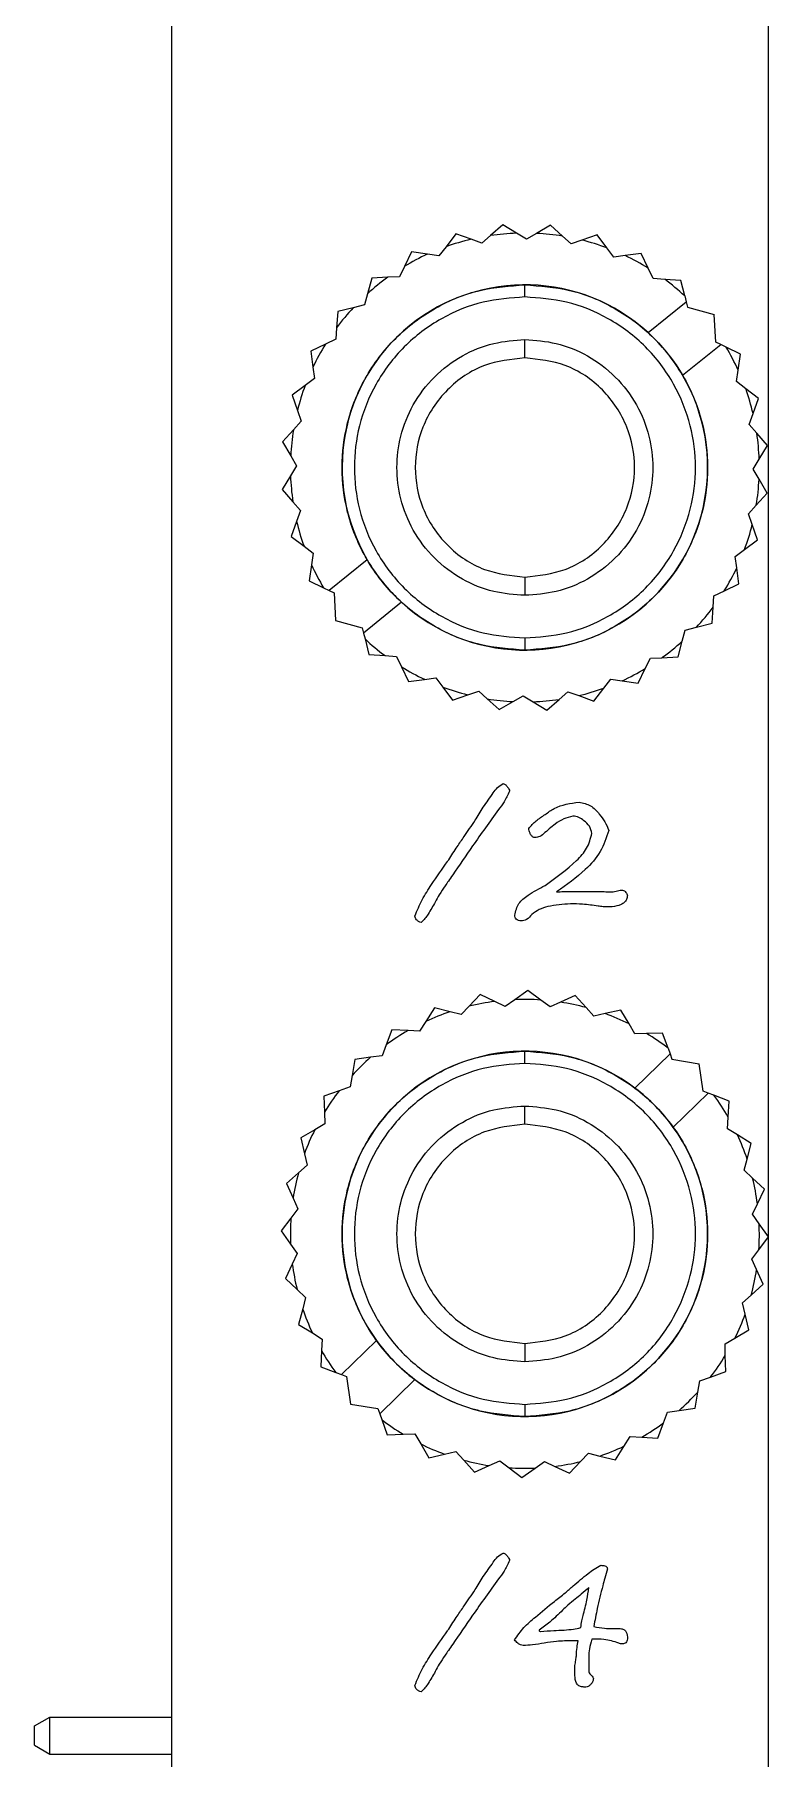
# Model space of a CAD drawing. Extents: x 456 to 468, y 437 to 565.
# Drawn here: x 456.38 to 468.44, y 472.6 to 500.92 of the extents above; entities that cross this region are included whole.
import ezdxf

# ---------------------------------------------------------------- set-up
doc = ezdxf.new("R2010")
doc.units = 0
doc.layers.get('0').update_dxf_attribs({"linetype": 'CONTINUOUS'})

msp = doc.modelspace()

# ---------------------------------------------------------------- linework, layer by layer
at = {"color": 7, "linetype": 'CONTINUOUS'}
for p, q in [((458.636, 561.921), (458.636, 439.921)), ((468.436, 439.921), (468.436, 545.37)), ((463.303, 497.645), (463.142, 497.435)), ((463.552, 497.556), (463.303, 497.645)), ((463.731, 497.492), (463.552, 497.556)), ((463.874, 497.617), (463.731, 497.492)), ((464.073, 497.792), (463.874, 497.617)), ((464.3, 497.656), (464.073, 497.792)), ((464.463, 497.559), (464.3, 497.656)), ((464.628, 497.654), (464.463, 497.559)), ((464.857, 497.786), (464.628, 497.654)), ((465.053, 497.609), (464.857, 497.786)), ((465.194, 497.481), (465.053, 497.609)), ((465.374, 497.543), (465.194, 497.481)), ((465.625, 497.628), (465.374, 497.543)), ((465.783, 497.415), (465.625, 497.628)), ((462.576, 497.35), (462.459, 497.112)), ((462.838, 497.311), (462.576, 497.35)), ((463.026, 497.283), (462.838, 497.311)), ((463.142, 497.435), (463.026, 497.283)), ((465.896, 497.263), (465.783, 497.415)), ((466.085, 497.288), (465.896, 497.263)), ((466.347, 497.323), (466.085, 497.288)), ((466.461, 497.083), (466.347, 497.323)), ((462.459, 497.112), (462.375, 496.942)), ((466.542, 496.912), (466.461, 497.083)), ((461.921, 496.919), (461.853, 496.663)), ((462.185, 496.932), (461.921, 496.919)), ((462.375, 496.942), (462.185, 496.932)), ((464.436, 496.609), (464.436, 496.809)), ((466.732, 496.899), (466.542, 496.912)), ((466.996, 496.882), (466.732, 496.899)), ((467.061, 496.626), (466.996, 496.882)), ((461.619, 496.433), (461.363, 496.368)), ((461.804, 496.479), (461.619, 496.433)), ((461.853, 496.663), (461.804, 496.479)), ((466.46, 496.024), (467.085, 496.529)), ((467.061, 496.626), (467.085, 496.529)), ((467.085, 496.529), (467.107, 496.441)), ((467.107, 496.441), (467.546, 496.324)), ((461.363, 496.368), (461.346, 496.104)), ((467.569, 495.869), (467.546, 496.324)), ((461.161, 495.833), (460.922, 495.72)), ((461.333, 495.914), (461.161, 495.833)), ((461.346, 496.104), (461.333, 495.914)), ((464.436, 495.609), (464.436, 495.909)), ((467.025, 495.324), (467.651, 495.829)), ((467.651, 495.829), (467.569, 495.869)), ((467.74, 495.785), (467.651, 495.829)), ((460.922, 495.72), (460.957, 495.457)), ((467.977, 495.669), (467.74, 495.785)), ((467.939, 495.407), (467.977, 495.669)), ((460.982, 495.269), (460.829, 495.155)), ((460.957, 495.457), (460.982, 495.269)), ((467.911, 495.219), (467.939, 495.407)), ((460.829, 495.155), (460.617, 494.997)), ((460.617, 494.997), (460.702, 494.747)), ((468.062, 495.103), (467.911, 495.219)), ((468.272, 494.942), (468.062, 495.103)), ((460.702, 494.747), (460.764, 494.567)), ((468.119, 494.514), (468.183, 494.693)), ((468.183, 494.693), (468.272, 494.942)), ((460.636, 494.426), (460.458, 494.229)), ((460.764, 494.567), (460.636, 494.426)), ((468.245, 494.371), (468.119, 494.514)), ((460.458, 494.229), (460.591, 494)), ((468.42, 494.172), (468.245, 494.371)), ((468.284, 493.945), (468.42, 494.172)), ((460.591, 494), (460.686, 493.836)), ((468.186, 493.782), (468.284, 493.945)), ((460.589, 493.672), (460.453, 493.445)), ((460.686, 493.836), (460.589, 493.672)), ((468.281, 493.617), (468.186, 493.782)), ((468.414, 493.388), (468.281, 493.617)), ((460.453, 493.445), (460.627, 493.247)), ((468.236, 493.192), (468.414, 493.388)), ((460.627, 493.247), (460.753, 493.104)), ((460.753, 493.104), (460.689, 492.924)), ((468.109, 493.05), (468.236, 493.192)), ((468.17, 492.87), (468.109, 493.05)), ((460.689, 492.924), (460.6, 492.675)), ((468.255, 492.62), (468.17, 492.87)), ((460.6, 492.675), (460.81, 492.514)), ((460.81, 492.514), (460.961, 492.399)), ((467.89, 492.349), (468.043, 492.462)), ((468.043, 492.462), (468.255, 492.62)), ((460.934, 492.21), (460.895, 491.949)), ((460.961, 492.399), (460.934, 492.21)), ((461.847, 492.294), (461.222, 491.788)), ((467.915, 492.16), (467.89, 492.349)), ((467.95, 491.898), (467.915, 492.16)), ((460.895, 491.949), (461.132, 491.832)), ((464.436, 492.009), (464.436, 491.709)), ((467.711, 491.784), (467.95, 491.898)), ((461.132, 491.832), (461.222, 491.788)), ((461.222, 491.788), (461.303, 491.748)), ((461.303, 491.748), (461.326, 491.293)), ((462.413, 491.594), (461.788, 491.088)), ((467.527, 491.513), (467.539, 491.703)), ((467.539, 491.703), (467.711, 491.784)), ((467.51, 491.249), (467.527, 491.513)), ((461.326, 491.293), (461.765, 491.176)), ((461.765, 491.176), (461.788, 491.088)), ((461.788, 491.088), (461.812, 490.992)), ((467.02, 490.954), (467.069, 491.138)), ((467.069, 491.138), (467.253, 491.184)), ((467.253, 491.184), (467.51, 491.249)), ((461.812, 490.992), (461.876, 490.735)), ((461.876, 490.735), (462.14, 490.718)), ((464.436, 491.009), (464.436, 490.809)), ((466.951, 490.698), (467.02, 490.954)), ((462.14, 490.718), (462.33, 490.706)), ((462.33, 490.706), (462.412, 490.534)), ((462.412, 490.534), (462.525, 490.295)), ((466.296, 490.267), (466.413, 490.505)), ((466.413, 490.505), (466.497, 490.676)), ((466.497, 490.676), (466.687, 490.685)), ((466.687, 490.685), (466.951, 490.698)), ((462.525, 490.295), (462.788, 490.329)), ((462.788, 490.329), (462.976, 490.355)), ((462.976, 490.355), (463.09, 490.202)), ((463.09, 490.202), (463.247, 489.989)), ((465.57, 489.973), (465.731, 490.183)), ((465.731, 490.183), (465.846, 490.334)), ((465.846, 490.334), (466.034, 490.306)), ((466.034, 490.306), (466.296, 490.267)), ((463.247, 489.989), (463.498, 490.075)), ((463.498, 490.075), (463.678, 490.136)), ((463.678, 490.136), (463.819, 490.008)), ((463.819, 490.008), (464.015, 489.831)), ((464.015, 489.831), (464.244, 489.963)), ((464.244, 489.963), (464.409, 490.059)), ((464.409, 490.059), (464.572, 489.961)), ((464.572, 489.961), (464.799, 489.825)), ((464.799, 489.825), (464.998, 490)), ((464.998, 490), (465.141, 490.125)), ((465.141, 490.125), (465.32, 490.062)), ((465.32, 490.062), (465.57, 489.973)), ((465.166, 486.844), (465.736, 486.844)), ((465.872, 486.591), (465.823, 486.591)), ((463.703, 485.153), (463.522, 484.96)), ((463.942, 485.039), (463.703, 485.153)), ((464.269, 485.067), (464.114, 484.957)), ((464.484, 485.22), (464.269, 485.067)), ((464.696, 485.062), (464.484, 485.22)), ((465.264, 485.134), (465.022, 485.026)), ((465.441, 484.937), (465.264, 485.134)), ((462.95, 484.934), (462.81, 484.71)), ((463.207, 484.869), (462.95, 484.934)), ((463.391, 484.822), (463.207, 484.869)), ((463.522, 484.96), (463.391, 484.822)), ((464.114, 484.957), (463.942, 485.039)), ((464.849, 484.948), (464.696, 485.062)), ((465.022, 485.026), (464.849, 484.948)), ((465.568, 484.796), (465.441, 484.937)), ((465.753, 484.838), (465.568, 484.796)), ((466.011, 484.897), (465.753, 484.838)), ((466.146, 484.67), (466.011, 484.897)), ((462.254, 484.573), (462.16, 484.326)), ((462.518, 484.559), (462.254, 484.573)), ((462.708, 484.549), (462.518, 484.559)), ((462.81, 484.71), (462.708, 484.549)), ((466.244, 484.506), (466.146, 484.67)), ((466.434, 484.512), (466.244, 484.506)), ((466.698, 484.519), (466.434, 484.512)), ((466.787, 484.27), (466.698, 484.519)), ((462.16, 484.326), (462.092, 484.148)), ((464.436, 484.021), (464.436, 484.221)), ((466.787, 484.27), (466.82, 484.176)), ((461.642, 484.083), (461.598, 483.822)), ((461.904, 484.121), (461.642, 484.083)), ((462.092, 484.148), (461.904, 484.121)), ((466.244, 483.615), (466.82, 484.176)), ((466.82, 484.176), (466.85, 484.091)), ((466.85, 484.091), (467.299, 484.015)), ((467.363, 483.564), (467.299, 484.015)), ((461.598, 483.822), (461.566, 483.634)), ((461.387, 483.571), (461.137, 483.483)), ((461.137, 483.483), (461.145, 483.218)), ((461.566, 483.634), (461.387, 483.571)), ((466.873, 482.971), (467.448, 483.532)), ((467.448, 483.532), (467.363, 483.564)), ((467.541, 483.497), (467.448, 483.532)), ((467.789, 483.403), (467.541, 483.497)), ((467.775, 483.138), (467.789, 483.403)), ((461.145, 483.218), (461.151, 483.028)), ((464.436, 483.021), (464.436, 483.321)), ((467.764, 482.948), (467.775, 483.138)), ((460.987, 482.931), (460.759, 482.796)), ((461.151, 483.028), (460.987, 482.931)), ((467.926, 482.847), (467.764, 482.948)), ((468.15, 482.707), (467.926, 482.847)), ((460.759, 482.796), (460.819, 482.538)), ((460.819, 482.538), (460.861, 482.352)), ((468.085, 482.45), (468.15, 482.707)), ((460.861, 482.352), (460.72, 482.225)), ((468.038, 482.266), (468.085, 482.45)), ((468.176, 482.135), (468.038, 482.266)), ((460.72, 482.225), (460.523, 482.048)), ((460.523, 482.048), (460.631, 481.807)), ((468.368, 481.954), (468.176, 482.135)), ((468.254, 481.715), (468.368, 481.954)), ((460.631, 481.807), (460.709, 481.633)), ((468.172, 481.543), (468.254, 481.715)), ((460.595, 481.481), (460.436, 481.269)), ((460.709, 481.633), (460.595, 481.481)), ((468.283, 481.388), (468.172, 481.543)), ((468.436, 481.172), (468.283, 481.388)), ((460.436, 481.269), (460.59, 481.053)), ((468.277, 480.96), (468.436, 481.172)), ((460.59, 481.053), (460.7, 480.898)), ((460.7, 480.898), (460.618, 480.726)), ((468.163, 480.808), (468.277, 480.96)), ((460.618, 480.726), (460.504, 480.488)), ((468.241, 480.635), (468.163, 480.808)), ((468.35, 480.393), (468.241, 480.635)), ((460.504, 480.488), (460.696, 480.306)), ((460.696, 480.306), (460.835, 480.175)), ((468.153, 480.216), (468.35, 480.393)), ((460.788, 479.991), (460.722, 479.735)), ((460.835, 480.175), (460.788, 479.991)), ((468.011, 480.089), (468.153, 480.216)), ((468.054, 479.903), (468.011, 480.089)), ((460.722, 479.735), (460.947, 479.594)), ((468.113, 479.645), (468.054, 479.903)), ((460.947, 479.594), (461.108, 479.493)), ((461.108, 479.493), (461.098, 479.303)), ((461.999, 479.471), (461.424, 478.909)), ((464.436, 479.421), (464.436, 479.121)), ((467.722, 479.413), (467.885, 479.51)), ((467.727, 479.223), (467.722, 479.413)), ((467.885, 479.51), (468.113, 479.645)), ((461.098, 479.303), (461.084, 479.039)), ((467.735, 478.958), (467.727, 479.223)), ((461.084, 479.039), (461.331, 478.944)), ((461.331, 478.944), (461.424, 478.909)), ((461.424, 478.909), (461.509, 478.877)), ((461.509, 478.877), (461.574, 478.426)), ((467.306, 478.807), (467.486, 478.87)), ((467.486, 478.87), (467.735, 478.958)), ((462.628, 478.827), (462.053, 478.265)), ((467.23, 478.358), (467.274, 478.619)), ((467.274, 478.619), (467.306, 478.807)), ((461.574, 478.426), (462.022, 478.351)), ((462.022, 478.351), (462.053, 478.265)), ((464.436, 478.421), (464.436, 478.221)), ((466.712, 478.116), (466.78, 478.293)), ((466.78, 478.293), (466.968, 478.321)), ((466.968, 478.321), (467.23, 478.358)), ((462.053, 478.265), (462.086, 478.171)), ((462.086, 478.171), (462.174, 477.922)), ((466.618, 477.868), (466.712, 478.116)), ((462.174, 477.922), (462.439, 477.929)), ((462.439, 477.929), (462.629, 477.935)), ((462.629, 477.935), (462.726, 477.771)), ((462.726, 477.771), (462.861, 477.544)), ((465.922, 477.507), (466.063, 477.731)), ((466.063, 477.731), (466.164, 477.892)), ((466.164, 477.892), (466.354, 477.882)), ((466.354, 477.882), (466.618, 477.868)), ((462.861, 477.544), (463.119, 477.603)), ((463.119, 477.603), (463.304, 477.645)), ((463.304, 477.645), (463.432, 477.504)), ((463.432, 477.504), (463.609, 477.307)), ((463.85, 477.416), (464.024, 477.493)), ((464.024, 477.493), (464.176, 477.379)), ((464.604, 477.374), (464.759, 477.485)), ((464.759, 477.485), (464.93, 477.402)), ((465.169, 477.288), (465.351, 477.481)), ((465.351, 477.481), (465.481, 477.619)), ((465.481, 477.619), (465.666, 477.572)), ((465.666, 477.572), (465.922, 477.507)), ((463.609, 477.307), (463.85, 477.416)), ((464.176, 477.379), (464.388, 477.221)), ((464.388, 477.221), (464.604, 477.374)), ((464.93, 477.402), (465.169, 477.288)), ((465.882, 474.739), (465.973, 474.739)), ((465.259, 473.969), (465.259, 474.13)), ((465.484, 474.278), (465.486, 474.218)), ((465.486, 474.218), (465.486, 474.164)), ((465.486, 474.164), (465.487, 474.104)), ((456.385, 473.139), (456.639, 473.285)), ((456.639, 472.676), (456.639, 473.285)), ((456.639, 473.285), (458.636, 473.285)), ((456.385, 472.822), (456.385, 473.139)), ((456.385, 472.822), (456.639, 472.676)), ((456.639, 472.676), (458.636, 472.676))]:
    msp.add_line(p, q, dxfattribs=at)
for centre, radius, start, end in [((464.436, 493.809), 3.85, 103.2772, 109.6449), ((464.436, 493.809), 3.85, 92.0272, 98.3949), ((464.436, 493.809), 3.85, 80.7772, 87.1449), ((464.436, 493.809), 3.85, 69.5272, 75.8949), ((464.436, 493.809), 3.85, 114.5272, 120.8949), ((464.436, 493.809), 3.85, 58.2772, 64.6449), ((464.436, 493.809), 3, 47.588, 210.3341), ((464.436, 493.809), 3.85, 125.7772, 132.1449), ((464.436, 493.809), 3.85, 47.0272, 53.3949), ((464.436, 493.809), 3.85, 137.0272, 143.3949), ((464.436, 493.809), 3.85, 148.2772, 154.6449), ((464.436, 493.809), 3, 30.3341, 47.588), ((464.436, 493.809), 3.85, 24.5272, 30.8949), ((464.436, 493.809), 3, 227.588, 30.3341), ((464.436, 493.809), 3.85, 159.5272, 165.8949), ((464.436, 493.809), 3.85, 13.2772, 19.6449), ((464.436, 493.809), 3.85, 170.7772, 177.1449), ((464.436, 493.809), 3.85, 2.0272, 8.3949), ((464.436, 493.809), 3.85, 182.0272, 188.3949), ((464.436, 493.809), 3.85, 350.7772, 357.1449), ((464.436, 493.809), 3.85, 193.2772, 199.6449), ((464.436, 493.809), 3.85, 339.5272, 345.8949), ((464.436, 493.809), 3.85, 204.5272, 210.8949), ((464.436, 493.809), 3, 210.3341, 227.588), ((464.436, 493.809), 3.85, 328.2772, 334.6449), ((464.436, 493.809), 3.85, 317.0272, 323.3949), ((464.436, 493.809), 3.85, 227.0272, 233.3949), ((464.436, 493.809), 3.85, 305.7772, 312.1449), ((464.436, 493.809), 3.85, 238.2772, 244.6449), ((464.436, 493.809), 3.85, 294.5272, 300.8949), ((464.436, 493.809), 3.85, 249.5272, 255.8949), ((464.436, 493.809), 3.85, 283.2772, 289.6449), ((464.436, 493.809), 3.85, 260.7772, 267.1449), ((464.436, 493.809), 3.85, 272.0272, 278.3949), ((464.436, 481.221), 3.85, 86.1256, 92.4933), ((464.436, 481.221), 3.85, 108.6256, 114.9933), ((464.436, 481.221), 3.85, 97.3756, 103.7433), ((464.436, 481.221), 3.85, 74.8756, 81.2433), ((464.436, 481.221), 3.85, 63.6256, 69.9933), ((464.436, 481.221), 3.85, 119.8756, 126.2433), ((464.436, 481.221), 3.85, 52.3756, 58.7433), ((464.436, 481.221), 3, 52.9364, 215.6825), ((464.436, 481.221), 3.85, 131.1256, 137.4933), ((464.436, 481.221), 3.85, 142.3756, 148.7433), ((464.436, 481.221), 3, 35.6825, 52.9364), ((464.436, 481.221), 3.85, 29.8756, 36.2433), ((464.436, 481.221), 3.85, 153.6256, 159.9933), ((464.436, 481.221), 3, 232.9364, 35.6825), ((464.436, 481.221), 3.85, 18.6256, 24.9933), ((464.436, 481.221), 3.85, 164.8756, 171.2433), ((464.436, 481.221), 3.85, 7.3756, 13.7433), ((464.436, 481.221), 3.85, 176.1256, 182.4933), ((464.436, 481.221), 3.85, 356.1256, 2.4933), ((464.436, 481.221), 3.85, 187.3756, 193.7433), ((464.436, 481.221), 3.85, 344.8756, 351.2433), ((464.436, 481.221), 3.85, 198.6256, 204.9933), ((464.436, 481.221), 3.85, 333.6256, 339.9933), ((464.436, 481.221), 3, 215.6825, 232.9364), ((464.436, 481.221), 3.85, 209.8756, 216.2433), ((464.436, 481.221), 3.85, 322.3756, 328.7433), ((464.436, 481.221), 3.85, 311.1256, 317.4933), ((464.436, 481.221), 3.85, 232.3756, 238.7433), ((464.436, 481.221), 3.85, 299.8756, 306.2433), ((464.436, 481.221), 3.85, 243.6256, 249.9933), ((464.436, 481.221), 3.85, 288.6256, 294.9933), ((464.436, 481.221), 3.85, 254.8756, 261.2433), ((464.436, 481.221), 3.85, 277.3756, 283.7433), ((464.436, 481.221), 3.85, 266.1256, 272.4933)]:
    msp.add_arc(centre, radius, start, end, dxfattribs=at)
for points, knots in [([(464.436, 490.809), (464.19, 490.826), (463.679, 490.863), (462.943, 491.167), (462.288, 491.66), (461.792, 492.315), (461.499, 493.051), (461.406, 493.809), (461.499, 494.566), (461.792, 495.302), (462.288, 495.957), (462.943, 496.45), (463.679, 496.754), (464.19, 496.791), (464.436, 496.809)], [0, 0, 0, 0, 0.0785035, 0.1626766, 0.25, 0.3373234, 0.4214965, 0.5, 0.5785035, 0.6626766, 0.75, 0.8373234, 0.9214965, 1, 1, 1, 1]), ([(464.436, 496.809), (464.683, 496.791), (465.194, 496.754), (465.93, 496.45), (466.584, 495.957), (467.08, 495.302), (467.373, 494.566), (467.467, 493.809), (467.373, 493.051), (467.08, 492.315), (466.584, 491.66), (465.93, 491.167), (465.194, 490.863), (464.683, 490.826), (464.436, 490.809)], [0, 0, 0, 0, 0.078504, 0.162677, 0.25, 0.337323, 0.421496, 0.5, 0.578504, 0.662677, 0.75, 0.837323, 0.921496, 1, 1, 1, 1]), ([(464.436, 496.609), (464.206, 496.592), (463.729, 496.558), (463.042, 496.274), (462.431, 495.814), (461.969, 495.202), (461.695, 494.516), (461.608, 493.809), (461.695, 493.102), (461.969, 492.415), (462.431, 491.803), (463.042, 491.343), (463.729, 491.059), (464.206, 491.025), (464.436, 491.009)], [0, 0, 0, 0, 0.078504, 0.162677, 0.25, 0.337323, 0.421496, 0.5, 0.578504, 0.662677, 0.75, 0.837323, 0.921496, 1, 1, 1, 1]), ([(464.436, 491.009), (464.666, 491.025), (465.143, 491.059), (465.83, 491.343), (466.441, 491.803), (466.904, 492.415), (467.177, 493.102), (467.265, 493.809), (467.177, 494.516), (466.904, 495.202), (466.441, 495.814), (465.83, 496.274), (465.143, 496.558), (464.666, 496.592), (464.436, 496.609)], [0, 0, 0, 0, 0.078504, 0.162677, 0.25, 0.337323, 0.421496, 0.5, 0.578504, 0.662677, 0.75, 0.837323, 0.921496, 1, 1, 1, 1]), ([(464.436, 491.709), (464.264, 491.721), (463.906, 491.747), (463.391, 491.96), (462.933, 492.304), (462.586, 492.763), (462.38, 493.278), (462.315, 493.809), (462.38, 494.339), (462.586, 494.854), (462.933, 495.313), (463.391, 495.658), (463.906, 495.871), (464.264, 495.896), (464.436, 495.909)], [0, 0, 0, 0, 0.0785035, 0.1626766, 0.25, 0.3373234, 0.4214965, 0.5, 0.5785035, 0.6626766, 0.75, 0.8373234, 0.9214965, 1, 1, 1, 1]), ([(464.436, 495.909), (464.609, 495.896), (464.966, 495.871), (465.482, 495.658), (465.94, 495.313), (466.287, 494.854), (466.492, 494.339), (466.558, 493.809), (466.492, 493.278), (466.287, 492.763), (465.94, 492.304), (465.482, 491.96), (464.966, 491.747), (464.609, 491.721), (464.436, 491.709)], [0, 0, 0, 0, 0.0785035, 0.1626766, 0.25, 0.3373234, 0.4214965, 0.5, 0.5785035, 0.6626766, 0.75, 0.8373234, 0.9214965, 1, 1, 1, 1]), ([(464.436, 495.609), (464.21, 495.584), (463.739, 495.532), (463.127, 495.114), (462.726, 494.506), (462.593, 493.809), (462.726, 493.111), (463.127, 492.503), (463.739, 492.086), (464.21, 492.034), (464.436, 492.009)], [0, 0, 0, 0, 0.120054, 0.25, 0.379946, 0.5, 0.620054, 0.75, 0.879946, 1, 1, 1, 1]), ([(464.436, 492.009), (464.662, 492.034), (465.133, 492.086), (465.745, 492.503), (466.147, 493.111), (466.279, 493.809), (466.147, 494.506), (465.745, 495.114), (465.133, 495.532), (464.662, 495.584), (464.436, 495.609)], [0, 0, 0, 0, 0.120054, 0.25, 0.379946, 0.5, 0.620054, 0.75, 0.879946, 1, 1, 1, 1]), ([(463.754, 488.229), (463.808, 488.308), (463.883, 488.417), (463.983, 488.557), (464.047, 488.596), (464.079, 488.616)], [0, 0, 0, 0, 0.562347, 0.783293, 1, 1, 1, 1]), ([(464.185, 488.49), (464.157, 488.431), (464.106, 488.325), (464.035, 488.231), (464.004, 488.189)], [0, 0, 0, 0, 0.558389, 1, 1, 1, 1]), ([(464.079, 488.616), (464.094, 488.61), (464.124, 488.597), (464.151, 488.56), (464.177, 488.528), (464.183, 488.503), (464.185, 488.49)], [0, 0, 0, 0, 0.276956, 0.558822, 0.780187, 1, 1, 1, 1]), ([(464.004, 488.189), (463.86, 487.991), (463.604, 487.637), (463.359, 487.275), (463.251, 487.116)], [0, 0, 0, 0, 0.559999, 1, 1, 1, 1]), ([(463.438, 487.746), (463.499, 487.835), (463.609, 487.993), (463.71, 488.157), (463.754, 488.229)], [0, 0, 0, 0, 0.5600032, 1, 1, 1, 1]), ([(464.499, 487.881), (464.538, 487.924), (464.618, 488.012), (464.769, 488.107), (464.98, 488.266), (465.184, 488.293), (465.327, 488.312)], [0, 0, 0, 0, 0.181078, 0.370427, 0.559725, 1, 1, 1, 1]), ([(465.327, 488.312), (465.392, 488.298), (465.525, 488.27), (465.652, 488.127), (465.755, 487.991), (465.796, 487.894), (465.816, 487.846)], [0, 0, 0, 0, 0.277478, 0.558356, 0.779309, 1, 1, 1, 1]), ([(465.226, 488.084), (465.174, 488.07), (465.07, 488.043), (464.907, 487.939), (464.805, 487.847), (464.743, 487.79)], [0, 0, 0, 0, 0.278805, 0.559685, 1, 1, 1, 1]), ([(465.537, 487.799), (465.527, 487.84), (465.505, 487.923), (465.414, 488.002), (465.325, 488.068), (465.259, 488.079), (465.226, 488.084)], [0, 0, 0, 0, 0.277604, 0.558943, 0.780087, 1, 1, 1, 1]), ([(463.187, 487.367), (463.232, 487.439), (463.314, 487.566), (463.4, 487.691), (463.438, 487.746)], [0, 0, 0, 0, 0.559989, 1, 1, 1, 1]), ([(464.584, 487.73), (464.57, 487.739), (464.541, 487.757), (464.515, 487.813), (464.505, 487.855), (464.499, 487.881)], [0, 0, 0, 0, 0.274387, 0.557397, 1, 1, 1, 1]), ([(464.743, 487.79), (464.717, 487.77), (464.669, 487.733), (464.61, 487.731), (464.584, 487.73)], [0, 0, 0, 0, 0.557479, 1, 1, 1, 1]), ([(464.768, 486.945), (464.947, 487.072), (465.196, 487.25), (465.468, 487.545), (465.515, 487.715), (465.537, 487.799)], [0, 0, 0, 0, 0.560086, 0.781318, 1, 1, 1, 1]), ([(465.816, 487.846), (465.774, 487.726), (465.691, 487.486), (465.387, 487.141), (465.121, 486.953), (464.958, 486.838)], [0, 0, 0, 0, 0.277902, 0.559201, 1, 1, 1, 1]), ([(462.63, 486.441), (462.668, 486.532), (462.743, 486.713), (462.933, 487.007), (463.078, 487.212), (463.167, 487.338)], [0, 0, 0, 0, 0.279489, 0.559683, 1, 1, 1, 1]), ([(463.167, 487.338), (463.171, 487.343), (463.178, 487.353), (463.184, 487.363), (463.187, 487.367)], [0, 0, 0, 0, 0.559979, 1, 1, 1, 1]), ([(463.251, 487.116), (463.228, 487.083), (463.187, 487.022), (463.145, 486.963), (463.127, 486.936)], [0, 0, 0, 0, 0.559999, 1, 1, 1, 1]), ([(463.127, 486.936), (463.094, 486.888), (463.035, 486.802), (462.986, 486.71), (462.964, 486.67)], [0, 0, 0, 0, 0.560175, 1, 1, 1, 1]), ([(464.272, 486.454), (464.286, 486.523), (464.315, 486.66), (464.522, 486.811), (464.675, 486.894), (464.768, 486.945)], [0, 0, 0, 0, 0.276933, 0.557569, 1, 1, 1, 1]), ([(464.958, 486.838), (464.997, 486.84), (465.066, 486.844), (465.135, 486.844), (465.166, 486.844)], [0, 0, 0, 0, 0.559964, 1, 1, 1, 1]), ([(465.736, 486.844), (465.778, 486.84), (465.852, 486.833), (465.925, 486.848), (465.957, 486.855)], [0, 0, 0, 0, 0.560874, 1, 1, 1, 1]), ([(466.12, 486.776), (466.117, 486.755), (466.112, 486.712), (466.07, 486.662), (465.991, 486.614), (465.921, 486.6), (465.872, 486.591)], [0, 0, 0, 0, 0.186553, 0.373053, 0.560658, 1, 1, 1, 1]), ([(465.957, 486.855), (465.972, 486.859), (465.999, 486.866), (466.026, 486.868), (466.038, 486.869)], [0, 0, 0, 0, 0.560261, 1, 1, 1, 1]), ([(466.038, 486.869), (466.05, 486.865), (466.073, 486.857), (466.095, 486.83), (466.114, 486.805), (466.118, 486.786), (466.12, 486.776)], [0, 0, 0, 0, 0.276964, 0.558695, 0.779845, 1, 1, 1, 1]), ([(462.964, 486.67), (462.926, 486.604), (462.874, 486.512), (462.798, 486.398), (462.754, 486.358), (462.733, 486.337)], [0, 0, 0, 0, 0.561337, 0.782113, 1, 1, 1, 1]), ([(465.184, 486.641), (465.059, 486.633), (464.884, 486.622), (464.668, 486.554), (464.588, 486.496), (464.548, 486.468)], [0, 0, 0, 0, 0.560352, 0.780967, 1, 1, 1, 1]), ([(465.638, 486.604), (465.554, 486.617), (465.403, 486.64), (465.251, 486.641), (465.184, 486.641)], [0, 0, 0, 0, 0.5598551, 1, 1, 1, 1]), ([(465.823, 486.591), (465.788, 486.591), (465.726, 486.59), (465.665, 486.6), (465.638, 486.604)], [0, 0, 0, 0, 0.560098, 1, 1, 1, 1]), ([(462.733, 486.337), (462.718, 486.341), (462.689, 486.347), (462.659, 486.376), (462.635, 486.407), (462.632, 486.43), (462.63, 486.441)], [0, 0, 0, 0, 0.278242, 0.558963, 0.77987, 1, 1, 1, 1]), ([(464.376, 486.363), (464.361, 486.363), (464.331, 486.365), (464.293, 486.385), (464.273, 486.419), (464.272, 486.443), (464.272, 486.454)], [0, 0, 0, 0, 0.280881, 0.559507, 0.779263, 1, 1, 1, 1]), ([(464.548, 486.468), (464.523, 486.436), (464.488, 486.392), (464.422, 486.364), (464.391, 486.363), (464.376, 486.363)], [0, 0, 0, 0, 0.56032, 0.779671, 1, 1, 1, 1]), ([(464.436, 478.221), (464.19, 478.238), (463.679, 478.275), (462.943, 478.579), (462.288, 479.072), (461.792, 479.727), (461.499, 480.463), (461.406, 481.221), (461.499, 481.978), (461.792, 482.714), (462.288, 483.369), (462.943, 483.862), (463.679, 484.166), (464.19, 484.203), (464.436, 484.221)], [0, 0, 0, 0, 0.078504, 0.162677, 0.25, 0.337323, 0.421496, 0.5, 0.578504, 0.662677, 0.75, 0.837323, 0.921496, 1, 1, 1, 1]), ([(464.436, 484.221), (464.683, 484.203), (465.194, 484.166), (465.93, 483.862), (466.584, 483.369), (467.08, 482.714), (467.373, 481.978), (467.467, 481.221), (467.373, 480.463), (467.08, 479.727), (466.584, 479.072), (465.93, 478.579), (465.194, 478.275), (464.683, 478.238), (464.436, 478.221)], [0, 0, 0, 0, 0.078504, 0.162677, 0.25, 0.337323, 0.421496, 0.5, 0.578504, 0.662677, 0.75, 0.837323, 0.921496, 1, 1, 1, 1]), ([(464.436, 484.021), (464.206, 484.004), (463.729, 483.97), (463.042, 483.686), (462.431, 483.226), (461.969, 482.614), (461.695, 481.928), (461.608, 481.221), (461.695, 480.514), (461.969, 479.827), (462.431, 479.215), (463.042, 478.755), (463.729, 478.471), (464.206, 478.437), (464.436, 478.421)], [0, 0, 0, 0, 0.078504, 0.162677, 0.25, 0.337323, 0.421496, 0.5, 0.578504, 0.662677, 0.75, 0.837323, 0.921496, 1, 1, 1, 1]), ([(464.436, 478.421), (464.666, 478.437), (465.143, 478.471), (465.83, 478.755), (466.441, 479.215), (466.904, 479.827), (467.177, 480.514), (467.265, 481.221), (467.177, 481.928), (466.904, 482.614), (466.441, 483.226), (465.83, 483.686), (465.143, 483.97), (464.666, 484.004), (464.436, 484.021)], [0, 0, 0, 0, 0.078504, 0.162677, 0.25, 0.337323, 0.421496, 0.5, 0.578504, 0.662677, 0.75, 0.837323, 0.921496, 1, 1, 1, 1]), ([(464.436, 479.121), (464.264, 479.133), (463.906, 479.159), (463.391, 479.372), (462.933, 479.716), (462.586, 480.175), (462.38, 480.69), (462.315, 481.221), (462.38, 481.751), (462.586, 482.266), (462.933, 482.725), (463.391, 483.07), (463.906, 483.283), (464.264, 483.308), (464.436, 483.321)], [0, 0, 0, 0, 0.078504, 0.162677, 0.25, 0.337323, 0.421496, 0.5, 0.578504, 0.662677, 0.75, 0.837323, 0.921496, 1, 1, 1, 1]), ([(464.436, 483.321), (464.609, 483.308), (464.966, 483.283), (465.482, 483.07), (465.94, 482.725), (466.287, 482.266), (466.492, 481.751), (466.558, 481.221), (466.492, 480.69), (466.287, 480.175), (465.94, 479.716), (465.482, 479.372), (464.966, 479.159), (464.609, 479.133), (464.436, 479.121)], [0, 0, 0, 0, 0.078504, 0.162677, 0.25, 0.337323, 0.421496, 0.5, 0.578504, 0.662677, 0.75, 0.837323, 0.921496, 1, 1, 1, 1]), ([(464.436, 483.021), (464.21, 482.996), (463.739, 482.944), (463.127, 482.526), (462.726, 481.918), (462.593, 481.221), (462.726, 480.523), (463.127, 479.915), (463.739, 479.498), (464.21, 479.446), (464.436, 479.421)], [0, 0, 0, 0, 0.120054, 0.25, 0.379946, 0.5, 0.620054, 0.75, 0.879946, 1, 1, 1, 1]), ([(464.436, 479.421), (464.662, 479.446), (465.133, 479.498), (465.745, 479.915), (466.147, 480.523), (466.279, 481.221), (466.147, 481.918), (465.745, 482.526), (465.133, 482.944), (464.662, 482.996), (464.436, 483.021)], [0, 0, 0, 0, 0.120054, 0.25, 0.379946, 0.5, 0.620054, 0.75, 0.879946, 1, 1, 1, 1]), ([(463.754, 475.593), (463.808, 475.671), (463.883, 475.78), (463.983, 475.921), (464.047, 475.96), (464.079, 475.979)], [0, 0, 0, 0, 0.562347, 0.783293, 1, 1, 1, 1]), ([(464.185, 475.854), (464.157, 475.795), (464.106, 475.689), (464.035, 475.594), (464.004, 475.553)], [0, 0, 0, 0, 0.558389, 1, 1, 1, 1]), ([(464.079, 475.979), (464.094, 475.973), (464.124, 475.961), (464.151, 475.924), (464.177, 475.891), (464.183, 475.866), (464.185, 475.854)], [0, 0, 0, 0, 0.276956, 0.558822, 0.780187, 1, 1, 1, 1]), ([(465.229, 475.439), (465.309, 475.508), (465.422, 475.604), (465.572, 475.718), (465.646, 475.757), (465.682, 475.777)], [0, 0, 0, 0, 0.560643, 0.780963, 1, 1, 1, 1]), ([(465.682, 475.777), (465.705, 475.776), (465.739, 475.775), (465.776, 475.758), (465.789, 475.739), (465.79, 475.728), (465.791, 475.722)], [0, 0, 0, 0, 0.500576, 0.749567, 0.874852, 1, 1, 1, 1]), ([(465.791, 475.722), (465.777, 475.67), (465.752, 475.576), (465.726, 475.483), (465.715, 475.442)], [0, 0, 0, 0, 0.559991, 1, 1, 1, 1]), ([(464.004, 475.553), (463.86, 475.354), (463.604, 475.001), (463.359, 474.639), (463.251, 474.48)], [0, 0, 0, 0, 0.559999, 1, 1, 1, 1]), ([(463.438, 475.11), (463.499, 475.198), (463.609, 475.357), (463.71, 475.52), (463.754, 475.593)], [0, 0, 0, 0, 0.560003, 1, 1, 1, 1]), ([(464.921, 475.185), (464.98, 475.231), (465.084, 475.313), (465.185, 475.401), (465.229, 475.439)], [0, 0, 0, 0, 0.56001, 1, 1, 1, 1]), ([(465.715, 475.442), (465.683, 475.318), (465.627, 475.096), (465.586, 474.871), (465.568, 474.773)], [0, 0, 0, 0, 0.560038, 1, 1, 1, 1]), ([(464.265, 474.551), (464.314, 474.621), (464.413, 474.761), (464.646, 474.961), (464.816, 475.1), (464.921, 475.185)], [0, 0, 0, 0, 0.2788404, 0.5592633, 1, 1, 1, 1]), ([(465.262, 475.222), (465.222, 475.19), (465.15, 475.132), (465.084, 475.067), (465.055, 475.039)], [0, 0, 0, 0, 0.56007, 1, 1, 1, 1]), ([(465.487, 475.411), (465.446, 475.375), (465.373, 475.309), (465.296, 475.249), (465.262, 475.222)], [0, 0, 0, 0, 0.559923, 1, 1, 1, 1]), ([(465.392, 474.951), (465.415, 475.036), (465.455, 475.188), (465.477, 475.343), (465.487, 475.411)], [0, 0, 0, 0, 0.560288, 1, 1, 1, 1]), ([(463.187, 474.731), (463.232, 474.802), (463.314, 474.93), (463.4, 475.055), (463.438, 475.11)], [0, 0, 0, 0, 0.5599892, 1, 1, 1, 1]), ([(465.055, 475.039), (464.987, 474.973), (464.866, 474.855), (464.73, 474.754), (464.67, 474.71)], [0, 0, 0, 0, 0.559871, 1, 1, 1, 1]), ([(465.354, 474.754), (465.359, 474.791), (465.369, 474.857), (465.385, 474.922), (465.392, 474.951)], [0, 0, 0, 0, 0.559966, 1, 1, 1, 1]), ([(462.63, 473.805), (462.668, 473.895), (462.743, 474.076), (462.933, 474.371), (463.078, 474.576), (463.167, 474.701)], [0, 0, 0, 0, 0.279489, 0.559683, 1, 1, 1, 1]), ([(463.167, 474.701), (463.171, 474.707), (463.178, 474.716), (463.184, 474.726), (463.187, 474.731)], [0, 0, 0, 0, 0.559979, 1, 1, 1, 1]), ([(464.67, 474.71), (464.671, 474.707), (464.671, 474.7), (464.68, 474.691), (464.689, 474.69), (464.694, 474.69)], [0, 0, 0, 0, 0.28088, 0.560681, 1, 1, 1, 1]), ([(464.694, 474.69), (464.766, 474.696), (464.894, 474.707), (465.022, 474.712), (465.079, 474.714)], [0, 0, 0, 0, 0.559872, 1, 1, 1, 1]), ([(465.079, 474.714), (465.131, 474.718), (465.223, 474.725), (465.314, 474.745), (465.354, 474.754)], [0, 0, 0, 0, 0.560171, 1, 1, 1, 1]), ([(465.568, 474.773), (465.626, 474.76), (465.729, 474.739), (465.835, 474.739), (465.882, 474.739)], [0, 0, 0, 0, 0.55923, 1, 1, 1, 1]), ([(465.973, 474.739), (465.99, 474.738), (466.023, 474.737), (466.071, 474.722), (466.121, 474.665), (466.12, 474.608), (466.12, 474.568)], [0, 0, 0, 0, 0.187577, 0.374839, 0.560292, 1, 1, 1, 1]), ([(463.251, 474.48), (463.228, 474.446), (463.187, 474.386), (463.145, 474.326), (463.127, 474.3)], [0, 0, 0, 0, 0.559999, 1, 1, 1, 1]), ([(464.409, 474.46), (464.393, 474.463), (464.36, 474.468), (464.312, 474.502), (464.283, 474.533), (464.265, 474.551)], [0, 0, 0, 0, 0.2789217, 0.5599692, 1, 1, 1, 1]), ([(464.755, 474.5), (464.691, 474.488), (464.577, 474.466), (464.461, 474.462), (464.409, 474.46)], [0, 0, 0, 0, 0.560033, 1, 1, 1, 1]), ([(465.215, 474.536), (465.129, 474.536), (464.975, 474.534), (464.822, 474.511), (464.755, 474.5)], [0, 0, 0, 0, 0.5600766, 1, 1, 1, 1]), ([(465.31, 474.537), (465.292, 474.537), (465.26, 474.537), (465.229, 474.536), (465.215, 474.536)], [0, 0, 0, 0, 0.559995, 1, 1, 1, 1]), ([(465.282, 474.291), (465.284, 474.337), (465.289, 474.42), (465.303, 474.501), (465.31, 474.537)], [0, 0, 0, 0, 0.559923, 1, 1, 1, 1]), ([(465.537, 474.562), (465.521, 474.51), (465.492, 474.418), (465.486, 474.321), (465.484, 474.278)], [0, 0, 0, 0, 0.560068, 1, 1, 1, 1]), ([(465.979, 474.501), (465.898, 474.525), (465.754, 474.569), (465.604, 474.564), (465.537, 474.562)], [0, 0, 0, 0, 0.559374, 1, 1, 1, 1]), ([(466.041, 474.486), (466.029, 474.486), (466.007, 474.487), (465.988, 474.497), (465.979, 474.501)], [0, 0, 0, 0, 0.559431, 1, 1, 1, 1]), ([(466.12, 474.568), (466.118, 474.556), (466.115, 474.532), (466.094, 474.507), (466.069, 474.489), (466.051, 474.487), (466.041, 474.486)], [0, 0, 0, 0, 0.279614, 0.559911, 0.779998, 1, 1, 1, 1]), ([(462.964, 474.033), (462.926, 473.967), (462.874, 473.875), (462.798, 473.762), (462.754, 473.721), (462.733, 473.701)], [0, 0, 0, 0, 0.5613373, 0.7821131, 1, 1, 1, 1]), ([(463.127, 474.3), (463.094, 474.252), (463.035, 474.165), (462.986, 474.074), (462.964, 474.033)], [0, 0, 0, 0, 0.5601745, 1, 1, 1, 1]), ([(465.259, 474.13), (465.264, 474.16), (465.272, 474.214), (465.279, 474.267), (465.282, 474.291)], [0, 0, 0, 0, 0.5600295, 1, 1, 1, 1]), ([(465.487, 474.104), (465.487, 474.089), (465.489, 474.063), (465.484, 474.013), (465.509, 473.988), (465.525, 473.972)], [0, 0, 0, 0, 0.3144838, 0.5604126, 1, 1, 1, 1]), ([(462.733, 473.701), (462.718, 473.704), (462.689, 473.711), (462.659, 473.74), (462.635, 473.77), (462.632, 473.793), (462.63, 473.805)], [0, 0, 0, 0, 0.278242, 0.558963, 0.77987, 1, 1, 1, 1]), ([(465.435, 473.777), (465.416, 473.778), (465.378, 473.779), (465.322, 473.794), (465.263, 473.857), (465.261, 473.923), (465.259, 473.969)], [0, 0, 0, 0, 0.187855, 0.375226, 0.56092, 1, 1, 1, 1]), ([(465.563, 473.914), (465.559, 473.895), (465.55, 473.859), (465.515, 473.819), (465.479, 473.786), (465.45, 473.78), (465.435, 473.777)], [0, 0, 0, 0, 0.278952, 0.559992, 0.780693, 1, 1, 1, 1]), ([(465.525, 473.972), (465.534, 473.963), (465.55, 473.945), (465.559, 473.923), (465.563, 473.914)], [0, 0, 0, 0, 0.562047, 1, 1, 1, 1])]:
    msp.add_open_spline(points, degree=3, knots=knots, dxfattribs=at)

doc.saveas('drawing.dxf')
